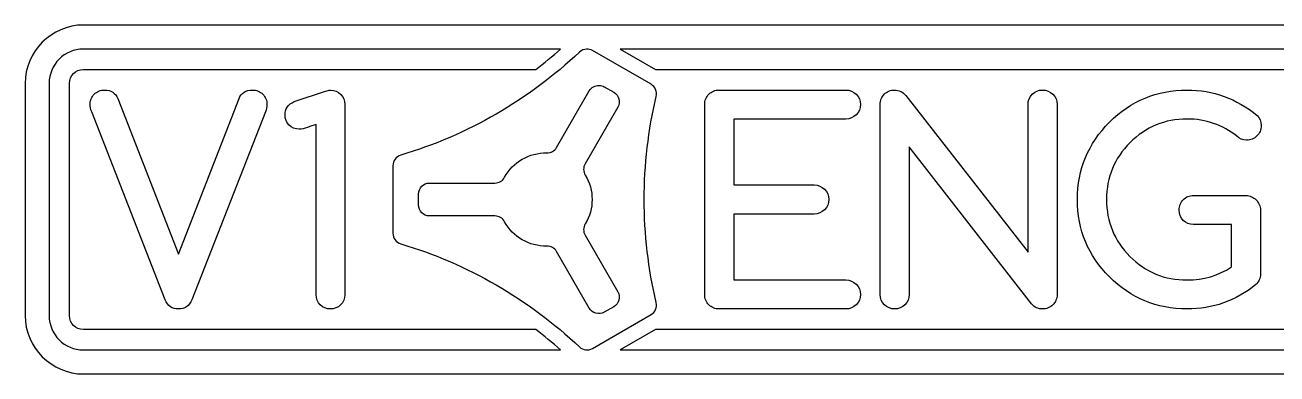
# Model space of a CAD drawing. Extents: x -584 to 559, y 282 to 652.
# Drawn here: x -584.2 to -309, y 282.3 to 359.1 of the extents above; entities that cross this region are included whole.
import ezdxf

# ---------------------------------------------------------------- set-up
doc = ezdxf.new("R2010")
doc.units = 0
doc.layers.add('4', color=7, linetype='CONTINUOUS')

msp = doc.modelspace()

# ---------------------------------------------------------------- linework, layer by layer
at = {"layer": '4', "color": 7}
for points in [[(-36.945033, 359.061448), (-571.329979, 359.061448)], [(-466.489865, 353.769782), (-571.329979, 353.769782)], [(-446.587721, 346.020385), (-459.451022, 353.447321)], [(-453.395583, 353.769782), (-445.60535, 349.271865), (-36.945033, 349.271865)], [(-36.945033, 353.769782), (-453.395583, 353.769782)], [(-571.329979, 349.271865), (-471.9252, 349.271865)], [(-584.16227, 346.229157), (-584.16227, 295.164574)], [(-578.870604, 346.229157), (-578.870604, 295.164574)], [(-574.372687, 295.164574), (-574.372687, 346.229157)], [(-525.001199, 342.246058), (-518.109121, 344.533381)], [(-467.352354, 332.136477), (-460.164683, 344.585848)], [(-456.873398, 345.467448), (-454.787238, 344.262869)], [(-431.609288, 344.774105), (-403.770148, 344.774105)], [(-563.735194, 342.878082), (-550.432605, 308.658527), (-537.130016, 342.878082)], [(-513.895631, 341.583939), (-513.895631, 299.750006)], [(-434.799502, 299.810149), (-434.799502, 341.583891)], [(-396.246059, 299.810149), (-396.246059, 341.583891)], [(-390.587944, 343.600347), (-363.741996, 309.079829), (-363.741996, 341.583891)], [(-357.361569, 341.583891), (-357.361569, 299.810149)], [(-553.351965, 298.636441), (-569.513694, 339.958736)], [(-531.351516, 339.958736), (-547.513272, 298.636441)], [(-453.905117, 340.972114), (-461.092788, 328.522229)], [(-520.185782, 299.750006), (-520.185782, 337.219967)], [(-403.770148, 338.393678), (-428.419075, 338.393678), (-428.419075, 323.887235), (-410.722419, 323.887235)], [(-362.989601, 297.7335), (-389.865632, 332.254021), (-389.865632, 299.810149)], [(-503.31243, 328.123804), (-503.31243, 313.270445)], [(-497.691066, 319.492289), (-497.691066, 321.901444)], [(-495.2814, 324.311116), (-480.906058, 324.311116)], [(-327.355517, 321.569816), (-315.828601, 321.569816)], [(-480.906058, 317.083133), (-495.2814, 317.083133)], [(-410.722419, 317.506808), (-428.419075, 317.506808), (-428.419075, 303.000362), (-403.770148, 303.000362)], [(-312.668497, 318.379602), (-312.668497, 304.264412)], [(-319.048924, 305.859519), (-319.048924, 315.189388), (-327.355518, 315.189388)], [(-461.092788, 312.871504), (-453.905117, 300.422135)], [(-460.164683, 296.808403), (-467.352354, 309.257771)], [(-454.787238, 297.130862), (-456.873398, 295.926285)], [(-459.451022, 287.946928), (-446.587721, 295.373864)], [(-403.770148, 296.619935), (-431.609288, 296.619935)], [(-471.924671, 292.121865), (-571.329979, 292.121865)], [(-36.945033, 292.121865), (-445.60535, 292.121865), (-453.395583, 287.623948), (-36.945033, 287.623948)], [(-571.329979, 287.623948), (-466.488833, 287.623948)], [(-571.329979, 282.332282), (-36.945033, 282.332282)]]:
    msp.add_lwpolyline(points, dxfattribs=at)
for points in [[(-460.745522, 353.768231)], [(-458.013382, 345.789909)], [(-520.185782, 299.750006)], [(-396.246059, 299.810149)], [(-550.432605, 296.619986)]]:
    msp.add_lwpolyline(points, close=True, dxfattribs=at)
for points in [[(-571.329979, 359.061448), (-578.308655, 359.061448), (-584.16227, 353.207815), (-584.16227, 346.229157)], [(-571.329979, 353.769782), (-575.468591, 353.769782), (-578.870604, 350.367764), (-578.870604, 346.229157)], [(-462.307702, 353.114525), (-473.466795, 342.607585), (-486.917418, 334.841776), (-501.596263, 330.431156)], [(-471.9252, 349.271865), (-470.06129, 350.701221), (-468.248603, 352.201829), (-466.489865, 353.769782)], [(-460.745522, 353.768231), (-461.314191, 353.74698), (-461.872118, 353.524635), (-462.307702, 353.114525)], [(-459.451022, 353.447321), (-459.854009, 353.679974), (-460.303219, 353.784763), (-460.745522, 353.768231)], [(-574.372687, 346.229157), (-574.372687, 347.953719), (-573.054533, 349.271865), (-571.329979, 349.271865)], [(-568.971959, 343.841165), (-568.671004, 344.142129), (-568.329912, 344.372868), (-567.948683, 344.533381)], [(-567.948683, 344.533381), (-567.567471, 344.693895), (-567.146123, 344.774152), (-566.684636, 344.774152)], [(-566.684636, 344.774152), (-565.28014, 344.774152), (-564.296992, 344.142129), (-563.735194, 342.878082)], [(-537.130016, 342.878082), (-536.648475, 344.142129), (-535.665327, 344.774152), (-534.180574, 344.774152)], [(-534.180574, 344.774152), (-533.739161, 344.774152), (-533.327848, 344.693895), (-532.946636, 344.533381)], [(-532.946636, 344.533381), (-532.545352, 344.372868), (-532.20426, 344.142129), (-531.92336, 343.841165)], [(-518.109121, 344.533381), (-517.747964, 344.673831), (-517.386808, 344.744056), (-517.025652, 344.744056)], [(-517.025652, 344.744056), (-516.12277, 344.744056), (-515.380393, 344.43306), (-514.798522, 343.811069)], [(-460.164683, 344.585848), (-459.707297, 345.378077), (-458.867801, 345.812102), (-458.013382, 345.789909)], [(-458.013382, 345.789909), (-457.625027, 345.77982), (-457.233523, 345.675355), (-456.873398, 345.467448)], [(-454.787238, 344.262869), (-453.634898, 343.597571), (-453.239823, 342.124443), (-453.905117, 340.972114)], [(-445.447235, 343.380753), (-445.202971, 344.415872), (-445.666654, 345.488601), (-446.587721, 346.020385)], [(-433.896611, 343.841118), (-433.595639, 344.142081), (-433.254547, 344.37282), (-432.873335, 344.533334)], [(-432.873335, 344.533334), (-432.492106, 344.693848), (-432.070757, 344.774105), (-431.609288, 344.774105)], [(-403.770148, 344.774105), (-402.887321, 344.774105), (-402.134917, 344.463109), (-401.512934, 343.841118)], [(-395.343168, 343.841118), (-395.042214, 344.142081), (-394.701122, 344.37282), (-394.319892, 344.533334)], [(-394.319892, 344.533334), (-393.938681, 344.693848), (-393.517332, 344.774105), (-393.055845, 344.774105)], [(-393.055845, 344.774105), (-392.112835, 344.774105), (-391.290201, 344.382852), (-390.587944, 343.600347)], [(-362.809023, 343.841118), (-362.187023, 344.463109), (-361.434609, 344.774105), (-360.551783, 344.774105)], [(-360.551783, 344.774105), (-359.668957, 344.774105), (-358.916552, 344.463109), (-358.29457, 343.841118)], [(-345.834679, 337.701461), (-341.119575, 342.416557), (-335.441396, 344.774105), (-328.800142, 344.774105)], [(-328.800142, 344.774105), (-323.101899, 344.774105), (-317.955418, 342.898099), (-313.3607, 339.146086)], [(-569.87485, 341.583939), (-569.87485, 342.025352), (-569.794593, 342.436669), (-569.634079, 342.817889)], [(-569.513694, 339.958736), (-569.754464, 340.580727), (-569.87485, 341.122461), (-569.87485, 341.583939)], [(-569.634079, 342.817889), (-569.473565, 343.219174), (-569.252858, 343.560266), (-568.971959, 343.841165)], [(-531.92336, 343.841165), (-531.622388, 343.560266), (-531.391645, 343.219174), (-531.231131, 342.817889)], [(-530.99036, 341.583939), (-530.99036, 341.062269), (-531.110746, 340.520534), (-531.351516, 339.958736)], [(-531.231131, 342.817889), (-531.070617, 342.436669), (-530.99036, 342.025352), (-530.99036, 341.583939)], [(-526.5361, 341.012108), (-526.195017, 341.513714), (-525.683383, 341.925031), (-525.001199, 342.246058)], [(-514.798522, 343.811069), (-514.196595, 343.209142), (-513.895631, 342.466765), (-513.895631, 341.583939)], [(-445.447235, 298.013496), (-448.96696, 312.931045), (-448.96696, 328.463193), (-445.447235, 343.380753)], [(-434.799502, 341.583891), (-434.799502, 342.025304), (-434.719245, 342.436621), (-434.558731, 342.817842)], [(-434.558731, 342.817842), (-434.398217, 343.219126), (-434.177511, 343.560218), (-433.896611, 343.841118)], [(-401.512934, 343.841118), (-400.890934, 343.219126), (-400.579934, 342.466717), (-400.579934, 341.583891)], [(-400.579934, 341.583891), (-400.579934, 340.701065), (-400.890934, 339.948656), (-401.512934, 339.326664)], [(-396.246059, 341.583891), (-396.246059, 342.025304), (-396.165802, 342.436621), (-396.005288, 342.817842)], [(-396.005288, 342.817842), (-395.844774, 343.219126), (-395.624068, 343.560218), (-395.343168, 343.841118)], [(-363.741996, 341.583891), (-363.741996, 342.466717), (-363.431005, 343.219126), (-362.809023, 343.841118)], [(-358.29457, 343.841118), (-357.672569, 343.219126), (-357.361569, 342.466717), (-357.361569, 341.583891)], [(-527.017641, 339.296616), (-527.017641, 339.938671), (-526.857128, 340.510502), (-526.5361, 341.012108)], [(-526.14486, 337.039389), (-526.726714, 337.641316), (-527.017641, 338.393725), (-527.017641, 339.296616)], [(-401.512934, 339.326664), (-402.134917, 338.704673), (-402.887321, 338.393678), (-403.770148, 338.393678)], [(-313.3607, 339.146086), (-312.798901, 338.624416), (-312.518002, 337.892072), (-312.518002, 336.949053)], [(-523.887621, 336.166595), (-524.79052, 336.166595), (-525.542933, 336.457526), (-526.14486, 337.039389)], [(-522.081839, 336.527751), (-522.743968, 336.28698), (-523.345895, 336.166595), (-523.887621, 336.166595)], [(-520.185782, 337.219967), (-520.787709, 337.019325), (-521.419728, 336.788586), (-522.081839, 336.527751)], [(-352.877226, 320.697021), (-352.877226, 327.338283), (-350.52971, 333.00643), (-345.834679, 337.701461)], [(-328.800142, 338.393678), (-333.695816, 338.393678), (-337.879205, 336.658121), (-341.350309, 333.187008)], [(-322.96145, 337.430594), (-324.787286, 338.07265), (-326.733517, 338.393678), (-328.800142, 338.393678)], [(-317.905262, 334.66173), (-319.430144, 335.865584), (-321.11554, 336.788539), (-322.96145, 337.430594)], [(-312.758773, 335.685006), (-312.919286, 335.303785), (-313.15003, 334.962693), (-313.451002, 334.66173)], [(-312.518002, 336.949053), (-312.518002, 336.487575), (-312.598259, 336.066226), (-312.758773, 335.685006)], [(-341.350309, 333.187008), (-344.781302, 329.756024), (-346.496799, 325.592695), (-346.496799, 320.697021)], [(-315.708215, 333.758839), (-316.530858, 333.758839), (-317.263207, 334.059803), (-317.905262, 334.66173)], [(-314.474278, 333.99961), (-314.85549, 333.839096), (-315.266802, 333.758839), (-315.708215, 333.758839)], [(-313.451002, 334.66173), (-313.731901, 334.38083), (-314.072993, 334.160124), (-314.474278, 333.99961)], [(-501.596263, 330.431156), (-502.614777, 330.125102), (-503.31243, 329.187373), (-503.31243, 328.123804)], [(-478.78783, 325.573054), (-476.950431, 328.965986), (-473.361782, 331.037658), (-469.504686, 330.932417)], [(-469.504686, 330.932417), (-468.62074, 330.908287), (-467.794525, 331.370691), (-467.352354, 332.136477)], [(-461.092788, 328.522229), (-461.53488, 327.756433), (-461.52226, 326.810203), (-461.059715, 326.056747)], [(-480.906058, 324.311116), (-480.021768, 324.311116), (-479.208888, 324.795481), (-478.78783, 325.573054)], [(-461.059715, 326.056747), (-459.040045, 322.769066), (-459.040045, 318.625183), (-461.059715, 315.337502)], [(-497.691066, 321.901444), (-497.691066, 323.232018), (-496.611989, 324.311116), (-495.2814, 324.311116)], [(-410.722419, 323.887235), (-409.839592, 323.887235), (-409.087179, 323.576239), (-408.465179, 322.954248)], [(-408.465179, 322.954248), (-407.843196, 322.332257), (-407.532205, 321.579848), (-407.532205, 320.697021)], [(-495.2814, 317.083133), (-496.611989, 317.083133), (-497.691066, 318.161696), (-497.691066, 319.492289)], [(-407.532205, 320.697021), (-407.532205, 319.814195), (-407.843196, 319.061786), (-408.465179, 318.439795)], [(-345.834679, 303.662482), (-350.52971, 308.357515), (-352.877226, 314.035695), (-352.877226, 320.697021)], [(-346.496799, 320.697021), (-346.496799, 315.781283), (-344.781302, 311.607922), (-341.350309, 308.176938)], [(-330.545731, 318.379602), (-330.545731, 318.821015), (-330.465474, 319.232332), (-330.30496, 319.613553)], [(-330.30496, 319.613553), (-330.144446, 320.014837), (-329.92374, 320.355929), (-329.64284, 320.636829)], [(-329.64284, 320.636829), (-329.341868, 320.937792), (-329.000776, 321.168531), (-328.619564, 321.329045)], [(-328.619564, 321.329045), (-328.238335, 321.489559), (-327.816986, 321.569816), (-327.355517, 321.569816)], [(-315.828601, 321.569816), (-315.40726, 321.569816), (-315.005976, 321.479526), (-314.624746, 321.298948)], [(-314.624746, 321.298948), (-314.243535, 321.138434), (-313.912479, 320.907696), (-313.63158, 320.606732)], [(-313.63158, 320.606732), (-313.330608, 320.325833), (-313.099865, 319.984741), (-312.939351, 319.583456)], [(-312.939351, 319.583456), (-312.758781, 319.202236), (-312.668497, 318.800951), (-312.668497, 318.379602)], [(-478.78783, 315.821195), (-479.208888, 316.598779), (-480.021768, 317.083133), (-480.906058, 317.083133)], [(-408.465179, 318.439795), (-409.087179, 317.817803), (-409.839592, 317.506808), (-410.722419, 317.506808)], [(-329.64284, 316.092279), (-330.244767, 316.71427), (-330.545731, 317.476711), (-330.545731, 318.379602)], [(-469.504686, 310.461832), (-473.361782, 310.356589), (-476.950431, 312.428263), (-478.78783, 315.821195)], [(-461.059715, 315.337502), (-461.522577, 314.584064), (-461.535251, 313.637282), (-461.092788, 312.871504)], [(-327.355518, 315.189388), (-328.258399, 315.189388), (-329.02084, 315.490352), (-329.64284, 316.092279)], [(-503.31243, 313.270445), (-503.31243, 312.206894), (-502.614777, 311.26915), (-501.596263, 310.963093)], [(-501.596263, 310.963093), (-486.917418, 306.552486), (-473.466795, 298.786148), (-462.307702, 288.279208)], [(-467.352354, 309.257771), (-467.794525, 310.023589), (-468.62074, 310.485949), (-469.504686, 310.461832)], [(-341.350309, 308.176938), (-337.89926, 304.725888), (-333.715872, 303.000362), (-328.800142, 303.000362)], [(-328.800142, 303.000362), (-325.168507, 303.000362), (-321.918101, 303.953414), (-319.048924, 305.859519)], [(-403.770148, 303.000362), (-402.887321, 303.000362), (-402.134917, 302.689367), (-401.512934, 302.067375)], [(-328.800142, 296.619935), (-335.461469, 296.619935), (-341.139648, 298.967451), (-345.834679, 303.662482)], [(-312.668497, 304.264412), (-312.668497, 303.421712), (-312.999552, 302.65927), (-313.661663, 301.977086)], [(-453.905117, 300.422135), (-453.239823, 299.269804), (-453.634898, 297.796167), (-454.787238, 297.130862)], [(-401.512934, 302.067375), (-400.890934, 301.445384), (-400.579934, 300.692975), (-400.579934, 299.810149)], [(-313.661663, 301.977086), (-318.135997, 298.405652), (-323.182156, 296.619935), (-328.800142, 296.619935)], [(-550.432605, 296.619986), (-551.837102, 296.619986), (-552.810221, 297.292137), (-553.351965, 298.636441)], [(-547.513272, 298.636441), (-548.054997, 297.292137), (-549.028108, 296.619986), (-550.432605, 296.619986)], [(-519.282892, 297.522876), (-519.884819, 298.144868), (-520.185782, 298.887244), (-520.185782, 299.750006)], [(-517.055761, 296.619986), (-517.918515, 296.619986), (-518.660892, 296.920949), (-519.282892, 297.522876)], [(-514.828631, 297.522876), (-515.430558, 296.920949), (-516.172935, 296.619986), (-517.055761, 296.619986)], [(-513.895631, 299.750006), (-513.895631, 298.887244), (-514.206631, 298.144868), (-514.828631, 297.522876)], [(-446.587721, 295.373864), (-445.666654, 295.90564), (-445.202971, 296.978356), (-445.447235, 298.013496)], [(-434.558731, 298.546102), (-434.719245, 298.927322), (-434.799502, 299.348671), (-434.799502, 299.810149)], [(-433.896611, 297.522826), (-434.177511, 297.823789), (-434.398217, 298.164881), (-434.558731, 298.546102)], [(-432.873335, 296.860706), (-433.254547, 297.02122), (-433.595639, 297.241927), (-433.896611, 297.522826)], [(-401.512934, 297.552922), (-402.134917, 296.930931), (-402.887321, 296.619935), (-403.770148, 296.619935)], [(-400.579934, 299.810149), (-400.579934, 298.927322), (-400.890934, 298.174914), (-401.512934, 297.552922)], [(-395.313085, 297.552922), (-395.935068, 298.174914), (-396.246059, 298.927322), (-396.246059, 299.810149)], [(-393.055845, 296.619935), (-393.938672, 296.619935), (-394.691085, 296.930931), (-395.313085, 297.552922)], [(-390.798632, 297.552922), (-391.420615, 296.930931), (-392.173019, 296.619935), (-393.055845, 296.619935)], [(-389.865632, 299.810149), (-389.865632, 298.927322), (-390.176632, 298.174914), (-390.798632, 297.552922)], [(-360.551783, 296.619935), (-361.494811, 296.619935), (-362.307417, 296.991124), (-362.989601, 297.7335)], [(-358.29457, 297.522826), (-358.575469, 297.241927), (-358.916561, 297.02122), (-359.317846, 296.860706)], [(-357.60234, 298.546102), (-357.762854, 298.164881), (-357.993597, 297.823789), (-358.29457, 297.522826)], [(-357.361569, 299.810149), (-357.361569, 299.348671), (-357.441826, 298.927322), (-357.60234, 298.546102)], [(-584.16227, 295.164574), (-584.16227, 288.185918), (-578.308655, 282.332282), (-571.329979, 282.332282)], [(-578.870604, 295.164574), (-578.870604, 291.025969), (-575.468591, 287.623948), (-571.329979, 287.623948)], [(-571.329979, 292.121865), (-573.054533, 292.121865), (-574.372687, 293.440014), (-574.372687, 295.164574)], [(-456.873398, 295.926285), (-458.025738, 295.260985), (-459.499414, 295.656069), (-460.164683, 296.808403)], [(-431.609288, 296.619935), (-432.070757, 296.619935), (-432.492106, 296.700192), (-432.873335, 296.860706)], [(-359.317846, 296.860706), (-359.699057, 296.700192), (-360.11037, 296.619935), (-360.551783, 296.619935)], [(-466.488833, 287.623948), (-468.247651, 289.192002), (-470.060681, 290.692446), (-471.924671, 292.121865)], [(-462.307702, 288.279208), (-461.533346, 287.550143), (-460.372116, 287.415153), (-459.451022, 287.946928)]]:
    msp.add_open_spline(points, degree=3, dxfattribs=at)

doc.saveas('drawing.dxf')
